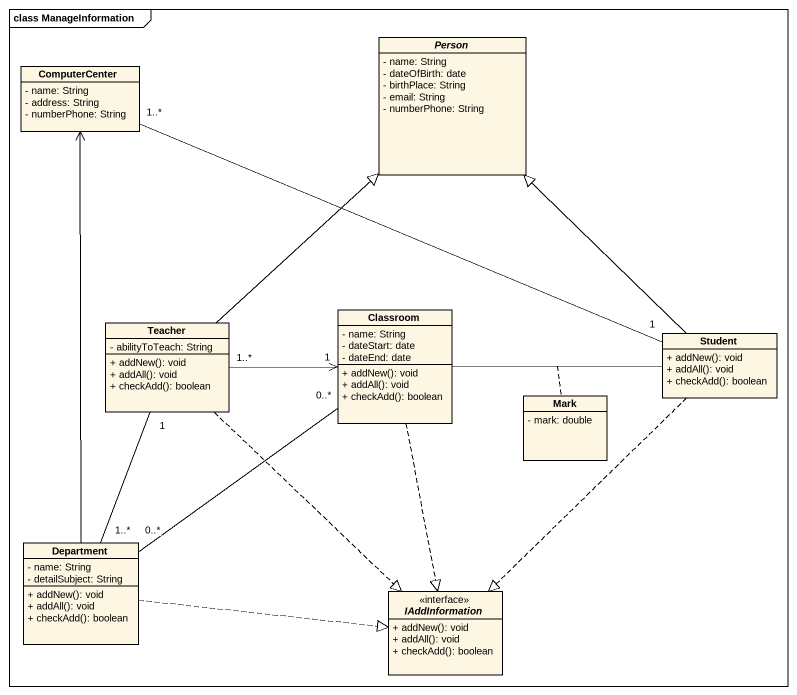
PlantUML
@startuml
mainframe class ManageInformation
hide circle
hide empty members
skinparam classAttributeIconSize 0
abstract class "Person" as Person_ {
  - name: String
  - dateOfBirth: date
  - birthPlace: String
  - email: String
  - numberPhone: String
}
class ComputerCenter {
  - name: String
  - address: String
  - numberPhone: String
}
class Classroom {
  - name: String
  - dateStart: date
  - dateEnd: date
  + addNew(): void
  + addAll(): void
  + checkAdd(): boolean
}
class Teacher {
  - abilityToTeach: String
  + addNew(): void
  + addAll(): void
  + checkAdd(): boolean
}
class Student {
  + addNew(): void
  + addAll(): void
  + checkAdd(): boolean
}
class Mark {
  - mark: double
}
class Department {
  - name: String
  - detailSubject: String
  + addNew(): void
  + addAll(): void
  + checkAdd(): boolean
}
interface IAddInformation {
  + addNew(): void
  + addAll(): void
  + checkAdd(): boolean
}
ComputerCenter "1..*" -right- "1" Student
Classroom -right- Student
(Classroom, Student) .. Mark
Classroom ..|> IAddInformation
Teacher -up-|> Person_
Teacher "1..*" -right-> "1" Classroom
Teacher ..|> IAddInformation
Student -up-|> Person_
Student ..|> IAddInformation
Department -up-> ComputerCenter
Department "0..*" -up- "0..*" Classroom
Department "1..*" -up- "1" Teacher
Department .right.|> IAddInformation
@enduml
